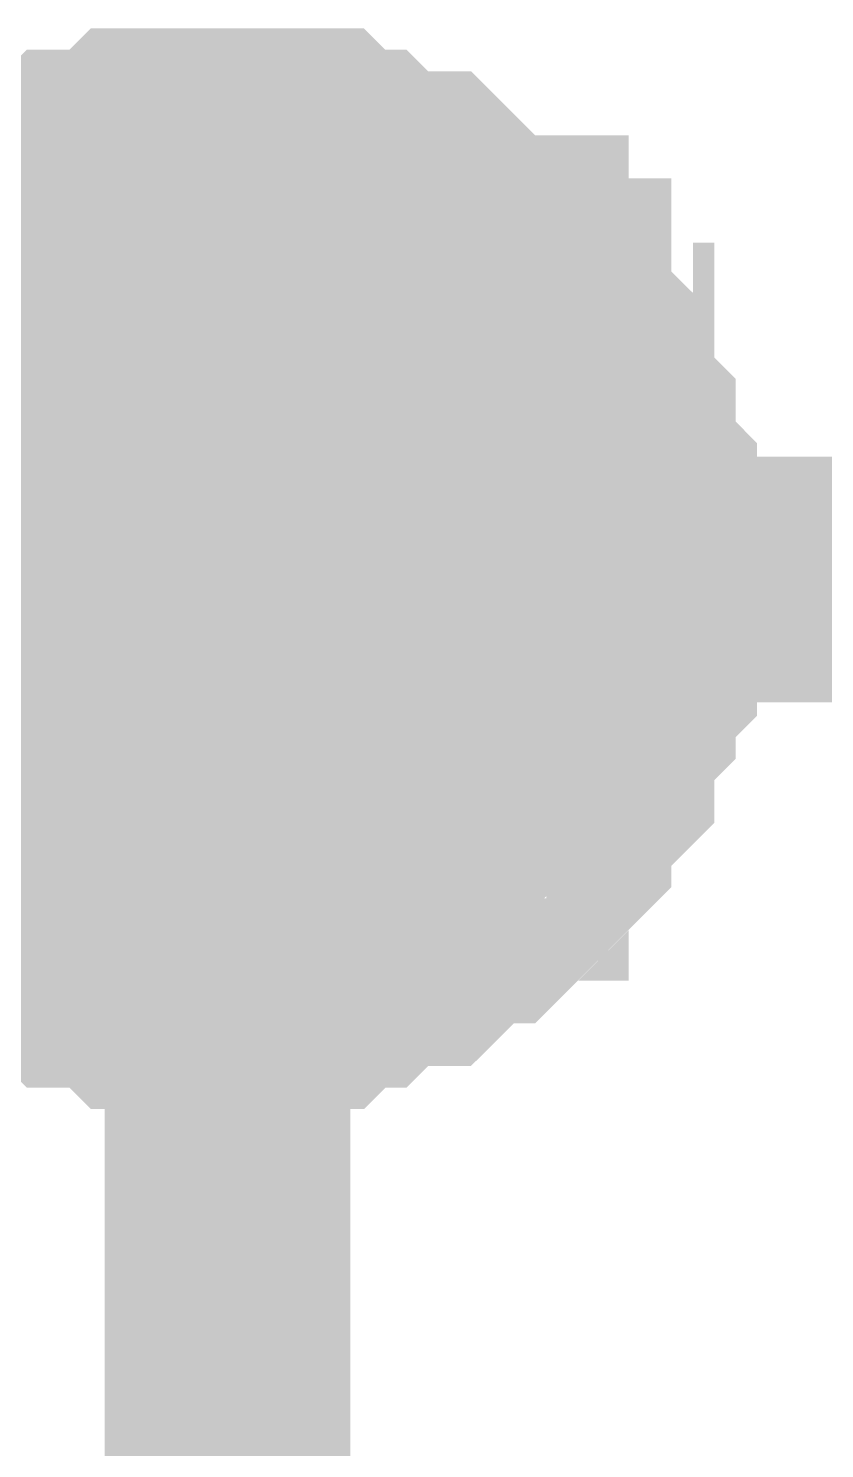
# Model space of a CAD drawing. Header units: inches. Extents: x 0 to 841, y 0 to 594.
# Drawn here: x 577.278 to 578.25, y 343.915 to 345.648 of the extents above; entities that cross this region are included whole.
import ezdxf

# ---------------------------------------------------------------- set-up
doc = ezdxf.new("R2010")
doc.units = ezdxf.units.IN
doc.layers.add('Sheet', color=255, linetype='Continuous')

msp = doc.modelspace()

# ---------------------------------------------------------------- linework, layer by layer
at = {"layer": 'Sheet'}
for points in [[(577.1031, 345.2893, 0.2997, 0.2997, 0), (577.1292, 345.3154, 0.2997, 0.2997, 0), (577.1292, 345.3154, 0.2997, 0.2997, 0), (577.1553, 345.3415, 0.2997, 0.2997, 0), (577.1815, 345.3677, 0.2997, 0.2997, 0), (577.1815, 345.3677, 0.2997, 0.2997, 0), (577.2076, 345.3938, 0.2997, 0.2997, 0), (577.2337, 345.4199, 0.2997, 0.2997, 0), (577.2598, 345.4199, 0.2997, 0.2997, 0), (577.2598, 345.4461, 0.2997, 0.2997, 0), (577.286, 345.4461, 0.2997, 0.2997, 0), (577.3121, 345.4461, 0.2997, 0.2997, 0), (577.3382, 345.4722, 0.2997, 0.2997, 0), (577.3644, 345.4722, 0.2997, 0.2997, 0), (577.3905, 345.4722, 0.2997, 0.2997, 0), (577.4166, 345.4983, 0.2997, 0.2997, 0), (577.4428, 345.4983, 0.2997, 0.2997, 0), (577.4689, 345.4983, 0.2997, 0.2997, 0), (577.495, 345.4983, 0.2997, 0.2997, 0), (577.5212, 345.4983, 0.2997, 0.2997, 0)], [(577.1031, 345.2893, 0.2997, 0.2997, 0), (577.1292, 345.3154, 0.2997, 0.2997, 0), (577.1292, 345.3154, 0.2997, 0.2997, 0), (577.1553, 345.3415, 0.2997, 0.2997, 0), (577.1815, 345.3677, 0.2997, 0.2997, 0), (577.1815, 345.3677, 0.2997, 0.2997, 0), (577.2076, 345.3938, 0.2997, 0.2997, 0), (577.2337, 345.4199, 0.2997, 0.2997, 0), (577.2598, 345.4199, 0.2997, 0.2997, 0), (577.2598, 345.4461, 0.2997, 0.2997, 0), (577.286, 345.4461, 0.2997, 0.2997, 0), (577.3121, 345.4461, 0.2997, 0.2997, 0), (577.3382, 345.4722, 0.2997, 0.2997, 0), (577.3644, 345.4722, 0.2997, 0.2997, 0), (577.3905, 345.4722, 0.2997, 0.2997, 0), (577.4166, 345.4983, 0.2997, 0.2997, 0), (577.4428, 345.4983, 0.2997, 0.2997, 0), (577.4689, 345.4983, 0.2997, 0.2997, 0), (577.495, 345.4983, 0.2997, 0.2997, 0), (577.5212, 345.4983, 0.2997, 0.2997, 0)], [(577.1031, 345.2893, 0.2997, 0.2997, 0), (577.1292, 345.3154, 0.2997, 0.2997, 0), (577.1292, 345.3154, 0.2997, 0.2997, 0), (577.1553, 345.3415, 0.2997, 0.2997, 0), (577.1815, 345.3677, 0.2997, 0.2997, 0), (577.1815, 345.3677, 0.2997, 0.2997, 0), (577.2076, 345.3938, 0.2997, 0.2997, 0), (577.2337, 345.4199, 0.2997, 0.2997, 0), (577.2598, 345.4199, 0.2997, 0.2997, 0), (577.2598, 345.4461, 0.2997, 0.2997, 0), (577.286, 345.4461, 0.2997, 0.2997, 0), (577.3121, 345.4461, 0.2997, 0.2997, 0), (577.3382, 345.4722, 0.2997, 0.2997, 0), (577.3644, 345.4722, 0.2997, 0.2997, 0), (577.3905, 345.4722, 0.2997, 0.2997, 0), (577.4166, 345.4983, 0.2997, 0.2997, 0), (577.4428, 345.4983, 0.2997, 0.2997, 0), (577.4689, 345.4983, 0.2997, 0.2997, 0), (577.495, 345.4983, 0.2997, 0.2997, 0), (577.5212, 345.4983, 0.2997, 0.2997, 0)], [(577.1031, 345.2893, 0.2997, 0.2997, 0), (577.1292, 345.3154, 0.2997, 0.2997, 0), (577.1292, 345.3154, 0.2997, 0.2997, 0), (577.1553, 345.3415, 0.2997, 0.2997, 0), (577.1815, 345.3677, 0.2997, 0.2997, 0), (577.1815, 345.3677, 0.2997, 0.2997, 0), (577.2076, 345.3938, 0.2997, 0.2997, 0), (577.2337, 345.4199, 0.2997, 0.2997, 0), (577.2598, 345.4199, 0.2997, 0.2997, 0), (577.2598, 345.4461, 0.2997, 0.2997, 0), (577.286, 345.4461, 0.2997, 0.2997, 0), (577.3121, 345.4461, 0.2997, 0.2997, 0), (577.3382, 345.4722, 0.2997, 0.2997, 0), (577.3644, 345.4722, 0.2997, 0.2997, 0), (577.3905, 345.4722, 0.2997, 0.2997, 0), (577.4166, 345.4983, 0.2997, 0.2997, 0), (577.4428, 345.4983, 0.2997, 0.2997, 0), (577.4689, 345.4983, 0.2997, 0.2997, 0), (577.495, 345.4983, 0.2997, 0.2997, 0), (577.5212, 345.4983, 0.2997, 0.2997, 0)], [(577.5212, 345.4983, 0.2997, 0.2997, 0), (577.5212, 345.4983, 0.2997, 0.2997, 0)], [(577.5212, 345.4983, 0.2997, 0.2997, 0), (577.5473, 345.4983, 0.2997, 0.2997, 0), (577.5734, 345.4983, 0.2997, 0.2997, 0), (577.5996, 345.4983, 0.2997, 0.2997, 0), (577.6257, 345.4983, 0.2997, 0.2997, 0), (577.6518, 345.4722, 0.2997, 0.2997, 0), (577.6518, 345.4722, 0.2997, 0.2997, 0), (577.6779, 345.4722, 0.2997, 0.2997, 0), (577.7041, 345.4461, 0.2997, 0.2997, 0), (577.7302, 345.4461, 0.2997, 0.2997, 0), (577.7563, 345.4461, 0.2997, 0.2997, 0), (577.7825, 345.4199, 0.2997, 0.2997, 0), (577.7825, 345.4199, 0.2997, 0.2997, 0), (577.8086, 345.3938, 0.2997, 0.2997, 0), (577.8347, 345.3677, 0.2997, 0.2997, 0), (577.8609, 345.3677, 0.2997, 0.2997, 0), (577.8609, 345.3415, 0.2997, 0.2997, 0), (577.887, 345.3154, 0.2997, 0.2997, 0), (577.9131, 345.3154, 0.2997, 0.2997, 0), (577.9131, 345.2893, 0.2997, 0.2997, 0), (577.9393, 345.2632, 0.2997, 0.2997, 0), (577.9393, 345.237, 0.2997, 0.2997, 0), (577.9654, 345.237, 0.2997, 0.2997, 0), (577.9654, 345.2109, 0.2997, 0.2997, 0), (577.9654, 345.1848, 0.2997, 0.2997, 0), (577.9915, 345.1586, 0.2997, 0.2997, 0), (577.9915, 345.1325, 0.2997, 0.2997, 0), (577.9915, 345.1064, 0.2997, 0.2997, 0), (578.0176, 345.0802, 0.2997, 0.2997, 0), (578.0176, 345.0541, 0.2997, 0.2997, 0), (578.0176, 345.028, 0.2997, 0.2997, 0), (578.0176, 345.0018, 0.2997, 0.2997, 0), (578.0176, 344.9757, 0.2997, 0.2997, 0)], [(577.5212, 345.4983, 0.2997, 0.2997, 0), (577.5212, 345.4983, 0.2997, 0.2997, 0)], [(577.5212, 345.4983, 0.2997, 0.2997, 0), (577.5473, 345.4983, 0.2997, 0.2997, 0), (577.5734, 345.4983, 0.2997, 0.2997, 0), (577.5996, 345.4983, 0.2997, 0.2997, 0), (577.6257, 345.4983, 0.2997, 0.2997, 0), (577.6518, 345.4722, 0.2997, 0.2997, 0), (577.6518, 345.4722, 0.2997, 0.2997, 0), (577.6779, 345.4722, 0.2997, 0.2997, 0), (577.7041, 345.4461, 0.2997, 0.2997, 0), (577.7302, 345.4461, 0.2997, 0.2997, 0), (577.7563, 345.4461, 0.2997, 0.2997, 0), (577.7825, 345.4199, 0.2997, 0.2997, 0), (577.7825, 345.4199, 0.2997, 0.2997, 0), (577.8086, 345.3938, 0.2997, 0.2997, 0), (577.8347, 345.3677, 0.2997, 0.2997, 0), (577.8609, 345.3677, 0.2997, 0.2997, 0), (577.8609, 345.3415, 0.2997, 0.2997, 0), (577.887, 345.3154, 0.2997, 0.2997, 0), (577.9131, 345.3154, 0.2997, 0.2997, 0), (577.9131, 345.2893, 0.2997, 0.2997, 0), (577.9393, 345.2632, 0.2997, 0.2997, 0), (577.9393, 345.237, 0.2997, 0.2997, 0), (577.9654, 345.237, 0.2997, 0.2997, 0), (577.9654, 345.2109, 0.2997, 0.2997, 0), (577.9654, 345.1848, 0.2997, 0.2997, 0), (577.9915, 345.1586, 0.2997, 0.2997, 0), (577.9915, 345.1325, 0.2997, 0.2997, 0), (577.9915, 345.1064, 0.2997, 0.2997, 0), (578.0176, 345.0802, 0.2997, 0.2997, 0), (578.0176, 345.0541, 0.2997, 0.2997, 0), (578.0176, 345.028, 0.2997, 0.2997, 0), (578.0176, 345.0018, 0.2997, 0.2997, 0), (578.0176, 344.9757, 0.2997, 0.2997, 0)], [(577.5212, 345.4983, 0.2997, 0.2997, 0), (577.5212, 345.4983, 0.2997, 0.2997, 0)], [(577.5212, 345.4983, 0.2997, 0.2997, 0), (577.5473, 345.4983, 0.2997, 0.2997, 0), (577.5734, 345.4983, 0.2997, 0.2997, 0), (577.5996, 345.4983, 0.2997, 0.2997, 0), (577.6257, 345.4983, 0.2997, 0.2997, 0), (577.6518, 345.4722, 0.2997, 0.2997, 0), (577.6518, 345.4722, 0.2997, 0.2997, 0), (577.6779, 345.4722, 0.2997, 0.2997, 0), (577.7041, 345.4461, 0.2997, 0.2997, 0), (577.7302, 345.4461, 0.2997, 0.2997, 0), (577.7563, 345.4461, 0.2997, 0.2997, 0), (577.7825, 345.4199, 0.2997, 0.2997, 0), (577.7825, 345.4199, 0.2997, 0.2997, 0), (577.8086, 345.3938, 0.2997, 0.2997, 0), (577.8347, 345.3677, 0.2997, 0.2997, 0), (577.8609, 345.3677, 0.2997, 0.2997, 0), (577.8609, 345.3415, 0.2997, 0.2997, 0), (577.887, 345.3154, 0.2997, 0.2997, 0), (577.9131, 345.3154, 0.2997, 0.2997, 0), (577.9131, 345.2893, 0.2997, 0.2997, 0), (577.9393, 345.2632, 0.2997, 0.2997, 0), (577.9393, 345.237, 0.2997, 0.2997, 0), (577.9654, 345.237, 0.2997, 0.2997, 0), (577.9654, 345.2109, 0.2997, 0.2997, 0), (577.9654, 345.1848, 0.2997, 0.2997, 0), (577.9915, 345.1586, 0.2997, 0.2997, 0), (577.9915, 345.1325, 0.2997, 0.2997, 0), (577.9915, 345.1064, 0.2997, 0.2997, 0), (578.0176, 345.0802, 0.2997, 0.2997, 0), (578.0176, 345.0541, 0.2997, 0.2997, 0), (578.0176, 345.028, 0.2997, 0.2997, 0), (578.0176, 345.0018, 0.2997, 0.2997, 0), (578.0176, 344.9757, 0.2997, 0.2997, 0)], [(577.5212, 345.4983, 0.2997, 0.2997, 0), (577.5212, 345.4983, 0.2997, 0.2997, 0)], [(577.5212, 345.4983, 0.2997, 0.2997, 0), (577.5473, 345.4983, 0.2997, 0.2997, 0), (577.5734, 345.4983, 0.2997, 0.2997, 0), (577.5996, 345.4983, 0.2997, 0.2997, 0), (577.6257, 345.4983, 0.2997, 0.2997, 0), (577.6518, 345.4722, 0.2997, 0.2997, 0), (577.6518, 345.4722, 0.2997, 0.2997, 0), (577.6779, 345.4722, 0.2997, 0.2997, 0), (577.7041, 345.4461, 0.2997, 0.2997, 0), (577.7302, 345.4461, 0.2997, 0.2997, 0), (577.7563, 345.4461, 0.2997, 0.2997, 0), (577.7825, 345.4199, 0.2997, 0.2997, 0), (577.7825, 345.4199, 0.2997, 0.2997, 0), (577.8086, 345.3938, 0.2997, 0.2997, 0), (577.8347, 345.3677, 0.2997, 0.2997, 0), (577.8609, 345.3677, 0.2997, 0.2997, 0), (577.8609, 345.3415, 0.2997, 0.2997, 0), (577.887, 345.3154, 0.2997, 0.2997, 0), (577.9131, 345.3154, 0.2997, 0.2997, 0), (577.9131, 345.2893, 0.2997, 0.2997, 0), (577.9393, 345.2632, 0.2997, 0.2997, 0), (577.9393, 345.237, 0.2997, 0.2997, 0), (577.9654, 345.237, 0.2997, 0.2997, 0), (577.9654, 345.2109, 0.2997, 0.2997, 0), (577.9654, 345.1848, 0.2997, 0.2997, 0), (577.9915, 345.1586, 0.2997, 0.2997, 0), (577.9915, 345.1325, 0.2997, 0.2997, 0), (577.9915, 345.1064, 0.2997, 0.2997, 0), (578.0176, 345.0802, 0.2997, 0.2997, 0), (578.0176, 345.0541, 0.2997, 0.2997, 0), (578.0176, 345.028, 0.2997, 0.2997, 0), (578.0176, 345.0018, 0.2997, 0.2997, 0), (578.0176, 344.9757, 0.2997, 0.2997, 0)], [(577.2076, 345.3938, 0.0991, 0.0991, 0), (577.2337, 345.4199, 0.0991, 0.0991, 0), (577.2598, 345.4199, 0.0991, 0.0991, 0), (577.2598, 345.4461, 0.0991, 0.0991, 0), (577.286, 345.4461, 0.0991, 0.0991, 0), (577.3121, 345.4461, 0.0991, 0.0991, 0), (577.3382, 345.4722, 0.0991, 0.0991, 0), (577.3644, 345.4722, 0.0991, 0.0991, 0), (577.3905, 345.4722, 0.0991, 0.0991, 0), (577.4166, 345.4983, 0.0991, 0.0991, 0), (577.4428, 345.4983, 0.0991, 0.0991, 0), (577.4689, 345.4983, 0.0991, 0.0991, 0), (577.495, 345.4983, 0.0991, 0.0991, 0), (577.5212, 345.4983, 0.0991, 0.0991, 0)], [(577.2076, 345.3938, 0.0991, 0.0991, 0), (577.2337, 345.4199, 0.0991, 0.0991, 0), (577.2598, 345.4199, 0.0991, 0.0991, 0), (577.2598, 345.4461, 0.0991, 0.0991, 0), (577.286, 345.4461, 0.0991, 0.0991, 0), (577.3121, 345.4461, 0.0991, 0.0991, 0), (577.3382, 345.4722, 0.0991, 0.0991, 0), (577.3644, 345.4722, 0.0991, 0.0991, 0), (577.3905, 345.4722, 0.0991, 0.0991, 0), (577.4166, 345.4983, 0.0991, 0.0991, 0), (577.4428, 345.4983, 0.0991, 0.0991, 0), (577.4689, 345.4983, 0.0991, 0.0991, 0), (577.495, 345.4983, 0.0991, 0.0991, 0), (577.5212, 345.4983, 0.0991, 0.0991, 0)], [(577.2076, 345.3938, 0.0991, 0.0991, 0), (577.2337, 345.4199, 0.0991, 0.0991, 0), (577.2598, 345.4199, 0.0991, 0.0991, 0), (577.2598, 345.4461, 0.0991, 0.0991, 0), (577.286, 345.4461, 0.0991, 0.0991, 0), (577.3121, 345.4461, 0.0991, 0.0991, 0), (577.3382, 345.4722, 0.0991, 0.0991, 0), (577.3644, 345.4722, 0.0991, 0.0991, 0), (577.3905, 345.4722, 0.0991, 0.0991, 0), (577.4166, 345.4983, 0.0991, 0.0991, 0), (577.4428, 345.4983, 0.0991, 0.0991, 0), (577.4689, 345.4983, 0.0991, 0.0991, 0), (577.495, 345.4983, 0.0991, 0.0991, 0), (577.5212, 345.4983, 0.0991, 0.0991, 0)], [(577.2076, 345.3938, 0.0991, 0.0991, 0), (577.2337, 345.4199, 0.0991, 0.0991, 0), (577.2598, 345.4199, 0.0991, 0.0991, 0), (577.2598, 345.4461, 0.0991, 0.0991, 0), (577.286, 345.4461, 0.0991, 0.0991, 0), (577.3121, 345.4461, 0.0991, 0.0991, 0), (577.3382, 345.4722, 0.0991, 0.0991, 0), (577.3644, 345.4722, 0.0991, 0.0991, 0), (577.3905, 345.4722, 0.0991, 0.0991, 0), (577.4166, 345.4983, 0.0991, 0.0991, 0), (577.4428, 345.4983, 0.0991, 0.0991, 0), (577.4689, 345.4983, 0.0991, 0.0991, 0), (577.495, 345.4983, 0.0991, 0.0991, 0), (577.5212, 345.4983, 0.0991, 0.0991, 0)], [(577.5212, 345.4983, 0.0991, 0.0991, 0), (577.5212, 345.4983, 0.0991, 0.0991, 0)], [(577.5212, 345.4983, 0.0991, 0.0991, 0), (577.5473, 345.4983, 0.0991, 0.0991, 0), (577.5734, 345.4983, 0.0991, 0.0991, 0), (577.5996, 345.4983, 0.0991, 0.0991, 0), (577.6257, 345.4983, 0.0991, 0.0991, 0), (577.6518, 345.4722, 0.0991, 0.0991, 0), (577.6518, 345.4722, 0.0991, 0.0991, 0), (577.6779, 345.4722, 0.0991, 0.0991, 0), (577.7041, 345.4461, 0.0991, 0.0991, 0), (577.7302, 345.4461, 0.0991, 0.0991, 0), (577.7563, 345.4461, 0.0991, 0.0991, 0), (577.7825, 345.4199, 0.0991, 0.0991, 0), (577.7825, 345.4199, 0.0991, 0.0991, 0), (577.8086, 345.3938, 0.0991, 0.0991, 0), (577.8347, 345.3677, 0.0991, 0.0991, 0), (577.8609, 345.3677, 0.0991, 0.0991, 0), (577.8609, 345.3415, 0.0991, 0.0991, 0), (577.887, 345.3154, 0.0991, 0.0991, 0), (577.9131, 345.3154, 0.0991, 0.0991, 0), (577.9131, 345.2893, 0.0991, 0.0991, 0), (577.9393, 345.2632, 0.0991, 0.0991, 0), (577.9393, 345.237, 0.0991, 0.0991, 0), (577.9654, 345.237, 0.0991, 0.0991, 0), (577.9654, 345.2109, 0.0991, 0.0991, 0), (577.9654, 345.1848, 0.0991, 0.0991, 0), (577.9915, 345.1586, 0.0991, 0.0991, 0), (577.9915, 345.1325, 0.0991, 0.0991, 0), (577.9915, 345.1064, 0.0991, 0.0991, 0), (578.0176, 345.0802, 0.0991, 0.0991, 0), (578.0176, 345.0541, 0.0991, 0.0991, 0), (578.0176, 345.028, 0.0991, 0.0991, 0), (578.0176, 345.0018, 0.0991, 0.0991, 0), (578.0176, 344.9757, 0.0991, 0.0991, 0)], [(577.5212, 345.4983, 0.0991, 0.0991, 0), (577.5212, 345.4983, 0.0991, 0.0991, 0)], [(577.5212, 345.4983, 0.0991, 0.0991, 0), (577.5473, 345.4983, 0.0991, 0.0991, 0), (577.5734, 345.4983, 0.0991, 0.0991, 0), (577.5996, 345.4983, 0.0991, 0.0991, 0), (577.6257, 345.4983, 0.0991, 0.0991, 0), (577.6518, 345.4722, 0.0991, 0.0991, 0), (577.6518, 345.4722, 0.0991, 0.0991, 0), (577.6779, 345.4722, 0.0991, 0.0991, 0), (577.7041, 345.4461, 0.0991, 0.0991, 0), (577.7302, 345.4461, 0.0991, 0.0991, 0), (577.7563, 345.4461, 0.0991, 0.0991, 0), (577.7825, 345.4199, 0.0991, 0.0991, 0), (577.7825, 345.4199, 0.0991, 0.0991, 0), (577.8086, 345.3938, 0.0991, 0.0991, 0), (577.8347, 345.3677, 0.0991, 0.0991, 0), (577.8609, 345.3677, 0.0991, 0.0991, 0), (577.8609, 345.3415, 0.0991, 0.0991, 0), (577.887, 345.3154, 0.0991, 0.0991, 0), (577.9131, 345.3154, 0.0991, 0.0991, 0), (577.9131, 345.2893, 0.0991, 0.0991, 0), (577.9393, 345.2632, 0.0991, 0.0991, 0), (577.9393, 345.237, 0.0991, 0.0991, 0), (577.9654, 345.237, 0.0991, 0.0991, 0), (577.9654, 345.2109, 0.0991, 0.0991, 0), (577.9654, 345.1848, 0.0991, 0.0991, 0), (577.9915, 345.1586, 0.0991, 0.0991, 0), (577.9915, 345.1325, 0.0991, 0.0991, 0), (577.9915, 345.1064, 0.0991, 0.0991, 0), (578.0176, 345.0802, 0.0991, 0.0991, 0), (578.0176, 345.0541, 0.0991, 0.0991, 0), (578.0176, 345.028, 0.0991, 0.0991, 0), (578.0176, 345.0018, 0.0991, 0.0991, 0), (578.0176, 344.9757, 0.0991, 0.0991, 0)], [(577.5212, 345.4983, 0.0991, 0.0991, 0), (577.5212, 345.4983, 0.0991, 0.0991, 0)], [(577.5212, 345.4983, 0.0991, 0.0991, 0), (577.5473, 345.4983, 0.0991, 0.0991, 0), (577.5734, 345.4983, 0.0991, 0.0991, 0), (577.5996, 345.4983, 0.0991, 0.0991, 0), (577.6257, 345.4983, 0.0991, 0.0991, 0), (577.6518, 345.4722, 0.0991, 0.0991, 0), (577.6518, 345.4722, 0.0991, 0.0991, 0), (577.6779, 345.4722, 0.0991, 0.0991, 0), (577.7041, 345.4461, 0.0991, 0.0991, 0), (577.7302, 345.4461, 0.0991, 0.0991, 0), (577.7563, 345.4461, 0.0991, 0.0991, 0), (577.7825, 345.4199, 0.0991, 0.0991, 0), (577.7825, 345.4199, 0.0991, 0.0991, 0), (577.8086, 345.3938, 0.0991, 0.0991, 0), (577.8347, 345.3677, 0.0991, 0.0991, 0), (577.8609, 345.3677, 0.0991, 0.0991, 0), (577.8609, 345.3415, 0.0991, 0.0991, 0), (577.887, 345.3154, 0.0991, 0.0991, 0), (577.9131, 345.3154, 0.0991, 0.0991, 0), (577.9131, 345.2893, 0.0991, 0.0991, 0), (577.9393, 345.2632, 0.0991, 0.0991, 0), (577.9393, 345.237, 0.0991, 0.0991, 0), (577.9654, 345.237, 0.0991, 0.0991, 0), (577.9654, 345.2109, 0.0991, 0.0991, 0), (577.9654, 345.1848, 0.0991, 0.0991, 0), (577.9915, 345.1586, 0.0991, 0.0991, 0), (577.9915, 345.1325, 0.0991, 0.0991, 0), (577.9915, 345.1064, 0.0991, 0.0991, 0), (578.0176, 345.0802, 0.0991, 0.0991, 0), (578.0176, 345.0541, 0.0991, 0.0991, 0), (578.0176, 345.028, 0.0991, 0.0991, 0), (578.0176, 345.0018, 0.0991, 0.0991, 0), (578.0176, 344.9757, 0.0991, 0.0991, 0)], [(577.5212, 345.4983, 0.0991, 0.0991, 0), (577.5212, 345.4983, 0.0991, 0.0991, 0)], [(577.5212, 345.4983, 0.0991, 0.0991, 0), (577.5473, 345.4983, 0.0991, 0.0991, 0), (577.5734, 345.4983, 0.0991, 0.0991, 0), (577.5996, 345.4983, 0.0991, 0.0991, 0), (577.6257, 345.4983, 0.0991, 0.0991, 0), (577.6518, 345.4722, 0.0991, 0.0991, 0), (577.6518, 345.4722, 0.0991, 0.0991, 0), (577.6779, 345.4722, 0.0991, 0.0991, 0), (577.7041, 345.4461, 0.0991, 0.0991, 0), (577.7302, 345.4461, 0.0991, 0.0991, 0), (577.7563, 345.4461, 0.0991, 0.0991, 0), (577.7825, 345.4199, 0.0991, 0.0991, 0), (577.7825, 345.4199, 0.0991, 0.0991, 0), (577.8086, 345.3938, 0.0991, 0.0991, 0), (577.8347, 345.3677, 0.0991, 0.0991, 0), (577.8609, 345.3677, 0.0991, 0.0991, 0), (577.8609, 345.3415, 0.0991, 0.0991, 0), (577.887, 345.3154, 0.0991, 0.0991, 0), (577.9131, 345.3154, 0.0991, 0.0991, 0), (577.9131, 345.2893, 0.0991, 0.0991, 0), (577.9393, 345.2632, 0.0991, 0.0991, 0), (577.9393, 345.237, 0.0991, 0.0991, 0), (577.9654, 345.237, 0.0991, 0.0991, 0), (577.9654, 345.2109, 0.0991, 0.0991, 0), (577.9654, 345.1848, 0.0991, 0.0991, 0), (577.9915, 345.1586, 0.0991, 0.0991, 0), (577.9915, 345.1325, 0.0991, 0.0991, 0), (577.9915, 345.1064, 0.0991, 0.0991, 0), (578.0176, 345.0802, 0.0991, 0.0991, 0), (578.0176, 345.0541, 0.0991, 0.0991, 0), (578.0176, 345.028, 0.0991, 0.0991, 0), (578.0176, 345.0018, 0.0991, 0.0991, 0), (578.0176, 344.9757, 0.0991, 0.0991, 0)], [(580.0036, 334.9938, 0.2997, 0.2997, 0), (577.5212, 334.9938, 0.2997, 0.2997, 0), (577.5212, 334.9938, 0.2997, 0.2997, 0), (577.5212, 344.9757, 0.2997, 0.2997, 0), (575.0126, 344.9757, 0.2997, 0.2997, 0)], [(580.0036, 344.9757, 0.2997, 0.2997, 0), (577.5212, 344.9757, 0.2997, 0.2997, 0), (577.5212, 344.9757, 0.2997, 0.2997, 0)], [(578.0176, 344.9757, 0.2997, 0.2997, 0), (578.0176, 344.9496, 0.2997, 0.2997, 0), (578.0176, 344.9235, 0.2997, 0.2997, 0), (578.0176, 344.8973, 0.2997, 0.2997, 0), (578.0176, 344.8712, 0.2997, 0.2997, 0), (577.9915, 344.8451, 0.2997, 0.2997, 0), (577.9915, 344.8451, 0.2997, 0.2997, 0), (577.9915, 344.8189, 0.2997, 0.2997, 0), (577.9654, 344.7928, 0.2997, 0.2997, 0), (577.9654, 344.7667, 0.2997, 0.2997, 0), (577.9654, 344.7405, 0.2997, 0.2997, 0), (577.9393, 344.7144, 0.2997, 0.2997, 0), (577.9393, 344.7144, 0.2997, 0.2997, 0), (577.9131, 344.6883, 0.2997, 0.2997, 0), (577.9131, 344.6622, 0.2997, 0.2997, 0), (577.887, 344.636, 0.2997, 0.2997, 0), (577.8609, 344.636, 0.2997, 0.2997, 0), (577.8609, 344.6099, 0.2997, 0.2997, 0), (577.8347, 344.5838, 0.2997, 0.2997, 0), (577.8086, 344.5838, 0.2997, 0.2997, 0), (577.7825, 344.5576, 0.2997, 0.2997, 0), (577.7825, 344.5576, 0.2997, 0.2997, 0), (577.7563, 344.5315, 0.2997, 0.2997, 0), (577.7302, 344.5315, 0.2997, 0.2997, 0), (577.7041, 344.5315, 0.2997, 0.2997, 0), (577.6779, 344.5054, 0.2997, 0.2997, 0), (577.6518, 344.5054, 0.2997, 0.2997, 0), (577.6518, 344.5054, 0.2997, 0.2997, 0), (577.6257, 344.4792, 0.2997, 0.2997, 0), (577.5996, 344.4792, 0.2997, 0.2997, 0), (577.5734, 344.4792, 0.2997, 0.2997, 0), (577.5473, 344.4792, 0.2997, 0.2997, 0), (577.5212, 344.4792, 0.2997, 0.2997, 0)], [(578.0176, 344.9757, 0.2997, 0.2997, 0), (578.0176, 344.9496, 0.2997, 0.2997, 0), (578.0176, 344.9235, 0.2997, 0.2997, 0), (578.0176, 344.8973, 0.2997, 0.2997, 0), (578.0176, 344.8712, 0.2997, 0.2997, 0), (577.9915, 344.8451, 0.2997, 0.2997, 0), (577.9915, 344.8451, 0.2997, 0.2997, 0), (577.9915, 344.8189, 0.2997, 0.2997, 0), (577.9654, 344.7928, 0.2997, 0.2997, 0), (577.9654, 344.7667, 0.2997, 0.2997, 0), (577.9654, 344.7405, 0.2997, 0.2997, 0), (577.9393, 344.7144, 0.2997, 0.2997, 0), (577.9393, 344.7144, 0.2997, 0.2997, 0), (577.9131, 344.6883, 0.2997, 0.2997, 0), (577.9131, 344.6622, 0.2997, 0.2997, 0), (577.887, 344.636, 0.2997, 0.2997, 0), (577.8609, 344.636, 0.2997, 0.2997, 0), (577.8609, 344.6099, 0.2997, 0.2997, 0), (577.8347, 344.5838, 0.2997, 0.2997, 0), (577.8086, 344.5838, 0.2997, 0.2997, 0), (577.7825, 344.5576, 0.2997, 0.2997, 0), (577.7825, 344.5576, 0.2997, 0.2997, 0), (577.7563, 344.5315, 0.2997, 0.2997, 0), (577.7302, 344.5315, 0.2997, 0.2997, 0), (577.7041, 344.5315, 0.2997, 0.2997, 0), (577.6779, 344.5054, 0.2997, 0.2997, 0), (577.6518, 344.5054, 0.2997, 0.2997, 0), (577.6518, 344.5054, 0.2997, 0.2997, 0), (577.6257, 344.4792, 0.2997, 0.2997, 0), (577.5996, 344.4792, 0.2997, 0.2997, 0), (577.5734, 344.4792, 0.2997, 0.2997, 0), (577.5473, 344.4792, 0.2997, 0.2997, 0), (577.5212, 344.4792, 0.2997, 0.2997, 0)], [(578.0176, 344.9757, 0.2997, 0.2997, 0), (578.0176, 344.9496, 0.2997, 0.2997, 0), (578.0176, 344.9235, 0.2997, 0.2997, 0), (578.0176, 344.8973, 0.2997, 0.2997, 0), (578.0176, 344.8712, 0.2997, 0.2997, 0), (577.9915, 344.8451, 0.2997, 0.2997, 0), (577.9915, 344.8451, 0.2997, 0.2997, 0), (577.9915, 344.8189, 0.2997, 0.2997, 0), (577.9654, 344.7928, 0.2997, 0.2997, 0), (577.9654, 344.7667, 0.2997, 0.2997, 0), (577.9654, 344.7405, 0.2997, 0.2997, 0), (577.9393, 344.7144, 0.2997, 0.2997, 0), (577.9393, 344.7144, 0.2997, 0.2997, 0), (577.9131, 344.6883, 0.2997, 0.2997, 0), (577.9131, 344.6622, 0.2997, 0.2997, 0), (577.887, 344.636, 0.2997, 0.2997, 0), (577.8609, 344.636, 0.2997, 0.2997, 0), (577.8609, 344.6099, 0.2997, 0.2997, 0), (577.8347, 344.5838, 0.2997, 0.2997, 0), (577.8086, 344.5838, 0.2997, 0.2997, 0), (577.7825, 344.5576, 0.2997, 0.2997, 0), (577.7825, 344.5576, 0.2997, 0.2997, 0), (577.7563, 344.5315, 0.2997, 0.2997, 0), (577.7302, 344.5315, 0.2997, 0.2997, 0), (577.7041, 344.5315, 0.2997, 0.2997, 0), (577.6779, 344.5054, 0.2997, 0.2997, 0), (577.6518, 344.5054, 0.2997, 0.2997, 0), (577.6518, 344.5054, 0.2997, 0.2997, 0), (577.6257, 344.4792, 0.2997, 0.2997, 0), (577.5996, 344.4792, 0.2997, 0.2997, 0), (577.5734, 344.4792, 0.2997, 0.2997, 0), (577.5473, 344.4792, 0.2997, 0.2997, 0), (577.5212, 344.4792, 0.2997, 0.2997, 0)], [(578.0176, 344.9757, 0.2997, 0.2997, 0), (578.0176, 344.9496, 0.2997, 0.2997, 0), (578.0176, 344.9235, 0.2997, 0.2997, 0), (578.0176, 344.8973, 0.2997, 0.2997, 0), (578.0176, 344.8712, 0.2997, 0.2997, 0), (577.9915, 344.8451, 0.2997, 0.2997, 0), (577.9915, 344.8451, 0.2997, 0.2997, 0), (577.9915, 344.8189, 0.2997, 0.2997, 0), (577.9654, 344.7928, 0.2997, 0.2997, 0), (577.9654, 344.7667, 0.2997, 0.2997, 0), (577.9654, 344.7405, 0.2997, 0.2997, 0), (577.9393, 344.7144, 0.2997, 0.2997, 0), (577.9393, 344.7144, 0.2997, 0.2997, 0), (577.9131, 344.6883, 0.2997, 0.2997, 0), (577.9131, 344.6622, 0.2997, 0.2997, 0), (577.887, 344.636, 0.2997, 0.2997, 0), (577.8609, 344.636, 0.2997, 0.2997, 0), (577.8609, 344.6099, 0.2997, 0.2997, 0), (577.8347, 344.5838, 0.2997, 0.2997, 0), (577.8086, 344.5838, 0.2997, 0.2997, 0), (577.7825, 344.5576, 0.2997, 0.2997, 0), (577.7825, 344.5576, 0.2997, 0.2997, 0), (577.7563, 344.5315, 0.2997, 0.2997, 0), (577.7302, 344.5315, 0.2997, 0.2997, 0), (577.7041, 344.5315, 0.2997, 0.2997, 0), (577.6779, 344.5054, 0.2997, 0.2997, 0), (577.6518, 344.5054, 0.2997, 0.2997, 0), (577.6518, 344.5054, 0.2997, 0.2997, 0), (577.6257, 344.4792, 0.2997, 0.2997, 0), (577.5996, 344.4792, 0.2997, 0.2997, 0), (577.5734, 344.4792, 0.2997, 0.2997, 0), (577.5473, 344.4792, 0.2997, 0.2997, 0), (577.5212, 344.4792, 0.2997, 0.2997, 0)], [(578.0176, 344.9757, 0.2997, 0.2997, 0), (578.0176, 344.9757, 0.2997, 0.2997, 0), (578.0176, 344.9757, 0.2997, 0.2997, 0), (578.0176, 344.9757, 0.2997, 0.2997, 0), (578.0176, 344.9757, 0.2997, 0.2997, 0), (578.0176, 344.9757, 0.2997, 0.2997, 0), (578.0176, 344.9757, 0.2997, 0.2997, 0), (578.0176, 344.9757, 0.2997, 0.2997, 0), (578.0176, 344.9757, 0.2997, 0.2997, 0), (578.0176, 344.9757, 0.2997, 0.2997, 0), (578.0176, 344.9757, 0.2997, 0.2997, 0), (578.0176, 344.9757, 0.2997, 0.2997, 0), (578.0176, 344.9757, 0.2997, 0.2997, 0), (578.0176, 344.9757, 0.2997, 0.2997, 0), (578.0176, 344.9757, 0.2997, 0.2997, 0), (578.0176, 344.9757, 0.2997, 0.2997, 0), (578.0176, 344.9757, 0.2997, 0.2997, 0), (578.0176, 344.9757, 0.2997, 0.2997, 0), (578.0176, 344.9757, 0.2997, 0.2997, 0), (578.0176, 344.9757, 0.2997, 0.2997, 0), (578.0176, 344.9757, 0.2997, 0.2997, 0), (578.0176, 344.9757, 0.2997, 0.2997, 0), (578.0176, 344.9757, 0.2997, 0.2997, 0), (578.0176, 344.9757, 0.2997, 0.2997, 0), (578.0176, 344.9757, 0.2997, 0.2997, 0), (578.0176, 344.9757, 0.2997, 0.2997, 0), (578.0176, 344.9757, 0.2997, 0.2997, 0), (578.0176, 344.9757, 0.2997, 0.2997, 0), (578.0176, 344.9757, 0.2997, 0.2997, 0), (578.0176, 344.9757, 0.2997, 0.2997, 0), (578.0176, 344.9757, 0.2997, 0.2997, 0), (578.0176, 344.9757, 0.2997, 0.2997, 0), (578.0176, 344.9757, 0.2997, 0.2997, 0)], [(578.0176, 344.9757, 0.2997, 0.2997, 0), (578.0176, 344.9757, 0.2997, 0.2997, 0)], [(578.0176, 344.9757, 0.2997, 0.2997, 0), (578.0176, 344.9757, 0.2997, 0.2997, 0), (578.0176, 344.9757, 0.2997, 0.2997, 0), (578.0176, 344.9757, 0.2997, 0.2997, 0), (578.0176, 344.9757, 0.2997, 0.2997, 0), (578.0176, 344.9757, 0.2997, 0.2997, 0), (578.0176, 344.9757, 0.2997, 0.2997, 0), (578.0176, 344.9757, 0.2997, 0.2997, 0), (578.0176, 344.9757, 0.2997, 0.2997, 0), (578.0176, 344.9757, 0.2997, 0.2997, 0), (578.0176, 344.9757, 0.2997, 0.2997, 0), (578.0176, 344.9757, 0.2997, 0.2997, 0), (578.0176, 344.9757, 0.2997, 0.2997, 0), (578.0176, 344.9757, 0.2997, 0.2997, 0), (578.0176, 344.9757, 0.2997, 0.2997, 0), (578.0176, 344.9757, 0.2997, 0.2997, 0), (578.0176, 344.9757, 0.2997, 0.2997, 0), (578.0176, 344.9757, 0.2997, 0.2997, 0), (578.0176, 344.9757, 0.2997, 0.2997, 0), (578.0176, 344.9757, 0.2997, 0.2997, 0), (578.0176, 344.9757, 0.2997, 0.2997, 0), (578.0176, 344.9757, 0.2997, 0.2997, 0), (578.0176, 344.9757, 0.2997, 0.2997, 0), (578.0176, 344.9757, 0.2997, 0.2997, 0), (578.0176, 344.9757, 0.2997, 0.2997, 0), (578.0176, 344.9757, 0.2997, 0.2997, 0), (578.0176, 344.9757, 0.2997, 0.2997, 0), (578.0176, 344.9757, 0.2997, 0.2997, 0), (578.0176, 344.9757, 0.2997, 0.2997, 0), (578.0176, 344.9757, 0.2997, 0.2997, 0), (578.0176, 344.9757, 0.2997, 0.2997, 0), (578.0176, 344.9757, 0.2997, 0.2997, 0), (578.0176, 344.9757, 0.2997, 0.2997, 0)], [(578.0176, 344.9757, 0.2997, 0.2997, 0), (578.0176, 344.9757, 0.2997, 0.2997, 0)], [(578.0176, 344.9757, 0.2997, 0.2997, 0), (578.0176, 344.9757, 0.2997, 0.2997, 0), (578.0176, 344.9757, 0.2997, 0.2997, 0), (578.0176, 344.9757, 0.2997, 0.2997, 0), (578.0176, 344.9757, 0.2997, 0.2997, 0), (578.0176, 344.9757, 0.2997, 0.2997, 0), (578.0176, 344.9757, 0.2997, 0.2997, 0), (578.0176, 344.9757, 0.2997, 0.2997, 0), (578.0176, 344.9757, 0.2997, 0.2997, 0), (578.0176, 344.9757, 0.2997, 0.2997, 0), (578.0176, 344.9757, 0.2997, 0.2997, 0), (578.0176, 344.9757, 0.2997, 0.2997, 0), (578.0176, 344.9757, 0.2997, 0.2997, 0), (578.0176, 344.9757, 0.2997, 0.2997, 0), (578.0176, 344.9757, 0.2997, 0.2997, 0), (578.0176, 344.9757, 0.2997, 0.2997, 0), (578.0176, 344.9757, 0.2997, 0.2997, 0), (578.0176, 344.9757, 0.2997, 0.2997, 0), (578.0176, 344.9757, 0.2997, 0.2997, 0), (578.0176, 344.9757, 0.2997, 0.2997, 0), (578.0176, 344.9757, 0.2997, 0.2997, 0), (578.0176, 344.9757, 0.2997, 0.2997, 0), (578.0176, 344.9757, 0.2997, 0.2997, 0), (578.0176, 344.9757, 0.2997, 0.2997, 0), (578.0176, 344.9757, 0.2997, 0.2997, 0), (578.0176, 344.9757, 0.2997, 0.2997, 0), (578.0176, 344.9757, 0.2997, 0.2997, 0), (578.0176, 344.9757, 0.2997, 0.2997, 0), (578.0176, 344.9757, 0.2997, 0.2997, 0), (578.0176, 344.9757, 0.2997, 0.2997, 0), (578.0176, 344.9757, 0.2997, 0.2997, 0), (578.0176, 344.9757, 0.2997, 0.2997, 0), (578.0176, 344.9757, 0.2997, 0.2997, 0)], [(578.0176, 344.9757, 0.2997, 0.2997, 0), (578.0176, 344.9757, 0.2997, 0.2997, 0)], [(578.0176, 344.9757, 0.2997, 0.2997, 0), (578.0176, 344.9757, 0.2997, 0.2997, 0), (578.0176, 344.9757, 0.2997, 0.2997, 0), (578.0176, 344.9757, 0.2997, 0.2997, 0), (578.0176, 344.9757, 0.2997, 0.2997, 0), (578.0176, 344.9757, 0.2997, 0.2997, 0), (578.0176, 344.9757, 0.2997, 0.2997, 0), (578.0176, 344.9757, 0.2997, 0.2997, 0), (578.0176, 344.9757, 0.2997, 0.2997, 0), (578.0176, 344.9757, 0.2997, 0.2997, 0), (578.0176, 344.9757, 0.2997, 0.2997, 0), (578.0176, 344.9757, 0.2997, 0.2997, 0), (578.0176, 344.9757, 0.2997, 0.2997, 0), (578.0176, 344.9757, 0.2997, 0.2997, 0), (578.0176, 344.9757, 0.2997, 0.2997, 0), (578.0176, 344.9757, 0.2997, 0.2997, 0), (578.0176, 344.9757, 0.2997, 0.2997, 0), (578.0176, 344.9757, 0.2997, 0.2997, 0), (578.0176, 344.9757, 0.2997, 0.2997, 0), (578.0176, 344.9757, 0.2997, 0.2997, 0), (578.0176, 344.9757, 0.2997, 0.2997, 0), (578.0176, 344.9757, 0.2997, 0.2997, 0), (578.0176, 344.9757, 0.2997, 0.2997, 0), (578.0176, 344.9757, 0.2997, 0.2997, 0), (578.0176, 344.9757, 0.2997, 0.2997, 0), (578.0176, 344.9757, 0.2997, 0.2997, 0), (578.0176, 344.9757, 0.2997, 0.2997, 0), (578.0176, 344.9757, 0.2997, 0.2997, 0), (578.0176, 344.9757, 0.2997, 0.2997, 0), (578.0176, 344.9757, 0.2997, 0.2997, 0), (578.0176, 344.9757, 0.2997, 0.2997, 0), (578.0176, 344.9757, 0.2997, 0.2997, 0), (578.0176, 344.9757, 0.2997, 0.2997, 0)], [(578.0176, 344.9757, 0.2997, 0.2997, 0), (578.0176, 344.9757, 0.2997, 0.2997, 0)], [(578.0176, 344.9757, 0.0991, 0.0991, 0), (578.0176, 344.9496, 0.0991, 0.0991, 0), (578.0176, 344.9235, 0.0991, 0.0991, 0), (578.0176, 344.8973, 0.0991, 0.0991, 0), (578.0176, 344.8712, 0.0991, 0.0991, 0), (577.9915, 344.8451, 0.0991, 0.0991, 0), (577.9915, 344.8451, 0.0991, 0.0991, 0), (577.9915, 344.8189, 0.0991, 0.0991, 0), (577.9654, 344.7928, 0.0991, 0.0991, 0), (577.9654, 344.7667, 0.0991, 0.0991, 0), (577.9654, 344.7405, 0.0991, 0.0991, 0), (577.9393, 344.7144, 0.0991, 0.0991, 0), (577.9393, 344.7144, 0.0991, 0.0991, 0), (577.9131, 344.6883, 0.0991, 0.0991, 0), (577.9131, 344.6622, 0.0991, 0.0991, 0), (577.887, 344.636, 0.0991, 0.0991, 0), (577.8609, 344.636, 0.0991, 0.0991, 0), (577.8609, 344.6099, 0.0991, 0.0991, 0), (577.8347, 344.5838, 0.0991, 0.0991, 0), (577.8086, 344.5838, 0.0991, 0.0991, 0), (577.7825, 344.5576, 0.0991, 0.0991, 0), (577.7825, 344.5576, 0.0991, 0.0991, 0), (577.7563, 344.5315, 0.0991, 0.0991, 0), (577.7302, 344.5315, 0.0991, 0.0991, 0), (577.7041, 344.5315, 0.0991, 0.0991, 0), (577.6779, 344.5054, 0.0991, 0.0991, 0), (577.6518, 344.5054, 0.0991, 0.0991, 0), (577.6518, 344.5054, 0.0991, 0.0991, 0), (577.6257, 344.4792, 0.0991, 0.0991, 0), (577.5996, 344.4792, 0.0991, 0.0991, 0), (577.5734, 344.4792, 0.0991, 0.0991, 0), (577.5473, 344.4792, 0.0991, 0.0991, 0), (577.5212, 344.4792, 0.0991, 0.0991, 0)], [(578.0176, 344.9757, 0.0991, 0.0991, 0), (578.0176, 344.9496, 0.0991, 0.0991, 0), (578.0176, 344.9235, 0.0991, 0.0991, 0), (578.0176, 344.8973, 0.0991, 0.0991, 0), (578.0176, 344.8712, 0.0991, 0.0991, 0), (577.9915, 344.8451, 0.0991, 0.0991, 0), (577.9915, 344.8451, 0.0991, 0.0991, 0), (577.9915, 344.8189, 0.0991, 0.0991, 0), (577.9654, 344.7928, 0.0991, 0.0991, 0), (577.9654, 344.7667, 0.0991, 0.0991, 0), (577.9654, 344.7405, 0.0991, 0.0991, 0), (577.9393, 344.7144, 0.0991, 0.0991, 0), (577.9393, 344.7144, 0.0991, 0.0991, 0), (577.9131, 344.6883, 0.0991, 0.0991, 0), (577.9131, 344.6622, 0.0991, 0.0991, 0), (577.887, 344.636, 0.0991, 0.0991, 0), (577.8609, 344.636, 0.0991, 0.0991, 0), (577.8609, 344.6099, 0.0991, 0.0991, 0), (577.8347, 344.5838, 0.0991, 0.0991, 0), (577.8086, 344.5838, 0.0991, 0.0991, 0), (577.7825, 344.5576, 0.0991, 0.0991, 0), (577.7825, 344.5576, 0.0991, 0.0991, 0), (577.7563, 344.5315, 0.0991, 0.0991, 0), (577.7302, 344.5315, 0.0991, 0.0991, 0), (577.7041, 344.5315, 0.0991, 0.0991, 0), (577.6779, 344.5054, 0.0991, 0.0991, 0), (577.6518, 344.5054, 0.0991, 0.0991, 0), (577.6518, 344.5054, 0.0991, 0.0991, 0), (577.6257, 344.4792, 0.0991, 0.0991, 0), (577.5996, 344.4792, 0.0991, 0.0991, 0), (577.5734, 344.4792, 0.0991, 0.0991, 0), (577.5473, 344.4792, 0.0991, 0.0991, 0), (577.5212, 344.4792, 0.0991, 0.0991, 0)], [(578.0176, 344.9757, 0.0991, 0.0991, 0), (578.0176, 344.9496, 0.0991, 0.0991, 0), (578.0176, 344.9235, 0.0991, 0.0991, 0), (578.0176, 344.8973, 0.0991, 0.0991, 0), (578.0176, 344.8712, 0.0991, 0.0991, 0), (577.9915, 344.8451, 0.0991, 0.0991, 0), (577.9915, 344.8451, 0.0991, 0.0991, 0), (577.9915, 344.8189, 0.0991, 0.0991, 0), (577.9654, 344.7928, 0.0991, 0.0991, 0), (577.9654, 344.7667, 0.0991, 0.0991, 0), (577.9654, 344.7405, 0.0991, 0.0991, 0), (577.9393, 344.7144, 0.0991, 0.0991, 0), (577.9393, 344.7144, 0.0991, 0.0991, 0), (577.9131, 344.6883, 0.0991, 0.0991, 0), (577.9131, 344.6622, 0.0991, 0.0991, 0), (577.887, 344.636, 0.0991, 0.0991, 0), (577.8609, 344.636, 0.0991, 0.0991, 0), (577.8609, 344.6099, 0.0991, 0.0991, 0), (577.8347, 344.5838, 0.0991, 0.0991, 0), (577.8086, 344.5838, 0.0991, 0.0991, 0), (577.7825, 344.5576, 0.0991, 0.0991, 0), (577.7825, 344.5576, 0.0991, 0.0991, 0), (577.7563, 344.5315, 0.0991, 0.0991, 0), (577.7302, 344.5315, 0.0991, 0.0991, 0), (577.7041, 344.5315, 0.0991, 0.0991, 0), (577.6779, 344.5054, 0.0991, 0.0991, 0), (577.6518, 344.5054, 0.0991, 0.0991, 0), (577.6518, 344.5054, 0.0991, 0.0991, 0), (577.6257, 344.4792, 0.0991, 0.0991, 0), (577.5996, 344.4792, 0.0991, 0.0991, 0), (577.5734, 344.4792, 0.0991, 0.0991, 0), (577.5473, 344.4792, 0.0991, 0.0991, 0), (577.5212, 344.4792, 0.0991, 0.0991, 0)], [(578.0176, 344.9757, 0.0991, 0.0991, 0), (578.0176, 344.9496, 0.0991, 0.0991, 0), (578.0176, 344.9235, 0.0991, 0.0991, 0), (578.0176, 344.8973, 0.0991, 0.0991, 0), (578.0176, 344.8712, 0.0991, 0.0991, 0), (577.9915, 344.8451, 0.0991, 0.0991, 0), (577.9915, 344.8451, 0.0991, 0.0991, 0), (577.9915, 344.8189, 0.0991, 0.0991, 0), (577.9654, 344.7928, 0.0991, 0.0991, 0), (577.9654, 344.7667, 0.0991, 0.0991, 0), (577.9654, 344.7405, 0.0991, 0.0991, 0), (577.9393, 344.7144, 0.0991, 0.0991, 0), (577.9393, 344.7144, 0.0991, 0.0991, 0), (577.9131, 344.6883, 0.0991, 0.0991, 0), (577.9131, 344.6622, 0.0991, 0.0991, 0), (577.887, 344.636, 0.0991, 0.0991, 0), (577.8609, 344.636, 0.0991, 0.0991, 0), (577.8609, 344.6099, 0.0991, 0.0991, 0), (577.8347, 344.5838, 0.0991, 0.0991, 0), (577.8086, 344.5838, 0.0991, 0.0991, 0), (577.7825, 344.5576, 0.0991, 0.0991, 0), (577.7825, 344.5576, 0.0991, 0.0991, 0), (577.7563, 344.5315, 0.0991, 0.0991, 0), (577.7302, 344.5315, 0.0991, 0.0991, 0), (577.7041, 344.5315, 0.0991, 0.0991, 0), (577.6779, 344.5054, 0.0991, 0.0991, 0), (577.6518, 344.5054, 0.0991, 0.0991, 0), (577.6518, 344.5054, 0.0991, 0.0991, 0), (577.6257, 344.4792, 0.0991, 0.0991, 0), (577.5996, 344.4792, 0.0991, 0.0991, 0), (577.5734, 344.4792, 0.0991, 0.0991, 0), (577.5473, 344.4792, 0.0991, 0.0991, 0), (577.5212, 344.4792, 0.0991, 0.0991, 0)], [(578.0176, 344.9757, 0.0991, 0.0991, 0), (578.0176, 344.9757, 0.0991, 0.0991, 0), (578.0176, 344.9757, 0.0991, 0.0991, 0), (578.0176, 344.9757, 0.0991, 0.0991, 0), (578.0176, 344.9757, 0.0991, 0.0991, 0), (578.0176, 344.9757, 0.0991, 0.0991, 0), (578.0176, 344.9757, 0.0991, 0.0991, 0), (578.0176, 344.9757, 0.0991, 0.0991, 0), (578.0176, 344.9757, 0.0991, 0.0991, 0), (578.0176, 344.9757, 0.0991, 0.0991, 0), (578.0176, 344.9757, 0.0991, 0.0991, 0), (578.0176, 344.9757, 0.0991, 0.0991, 0), (578.0176, 344.9757, 0.0991, 0.0991, 0), (578.0176, 344.9757, 0.0991, 0.0991, 0), (578.0176, 344.9757, 0.0991, 0.0991, 0), (578.0176, 344.9757, 0.0991, 0.0991, 0), (578.0176, 344.9757, 0.0991, 0.0991, 0), (578.0176, 344.9757, 0.0991, 0.0991, 0), (578.0176, 344.9757, 0.0991, 0.0991, 0), (578.0176, 344.9757, 0.0991, 0.0991, 0), (578.0176, 344.9757, 0.0991, 0.0991, 0), (578.0176, 344.9757, 0.0991, 0.0991, 0), (578.0176, 344.9757, 0.0991, 0.0991, 0), (578.0176, 344.9757, 0.0991, 0.0991, 0), (578.0176, 344.9757, 0.0991, 0.0991, 0), (578.0176, 344.9757, 0.0991, 0.0991, 0), (578.0176, 344.9757, 0.0991, 0.0991, 0), (578.0176, 344.9757, 0.0991, 0.0991, 0), (578.0176, 344.9757, 0.0991, 0.0991, 0), (578.0176, 344.9757, 0.0991, 0.0991, 0), (578.0176, 344.9757, 0.0991, 0.0991, 0), (578.0176, 344.9757, 0.0991, 0.0991, 0), (578.0176, 344.9757, 0.0991, 0.0991, 0)], [(578.0176, 344.9757, 0.0991, 0.0991, 0), (578.0176, 344.9757, 0.0991, 0.0991, 0)], [(578.0176, 344.9757, 0.0991, 0.0991, 0), (578.0176, 344.9757, 0.0991, 0.0991, 0), (578.0176, 344.9757, 0.0991, 0.0991, 0), (578.0176, 344.9757, 0.0991, 0.0991, 0), (578.0176, 344.9757, 0.0991, 0.0991, 0), (578.0176, 344.9757, 0.0991, 0.0991, 0), (578.0176, 344.9757, 0.0991, 0.0991, 0), (578.0176, 344.9757, 0.0991, 0.0991, 0), (578.0176, 344.9757, 0.0991, 0.0991, 0), (578.0176, 344.9757, 0.0991, 0.0991, 0), (578.0176, 344.9757, 0.0991, 0.0991, 0), (578.0176, 344.9757, 0.0991, 0.0991, 0), (578.0176, 344.9757, 0.0991, 0.0991, 0), (578.0176, 344.9757, 0.0991, 0.0991, 0), (578.0176, 344.9757, 0.0991, 0.0991, 0), (578.0176, 344.9757, 0.0991, 0.0991, 0), (578.0176, 344.9757, 0.0991, 0.0991, 0), (578.0176, 344.9757, 0.0991, 0.0991, 0), (578.0176, 344.9757, 0.0991, 0.0991, 0), (578.0176, 344.9757, 0.0991, 0.0991, 0), (578.0176, 344.9757, 0.0991, 0.0991, 0), (578.0176, 344.9757, 0.0991, 0.0991, 0), (578.0176, 344.9757, 0.0991, 0.0991, 0), (578.0176, 344.9757, 0.0991, 0.0991, 0), (578.0176, 344.9757, 0.0991, 0.0991, 0), (578.0176, 344.9757, 0.0991, 0.0991, 0), (578.0176, 344.9757, 0.0991, 0.0991, 0), (578.0176, 344.9757, 0.0991, 0.0991, 0), (578.0176, 344.9757, 0.0991, 0.0991, 0), (578.0176, 344.9757, 0.0991, 0.0991, 0), (578.0176, 344.9757, 0.0991, 0.0991, 0), (578.0176, 344.9757, 0.0991, 0.0991, 0), (578.0176, 344.9757, 0.0991, 0.0991, 0)], [(578.0176, 344.9757, 0.0991, 0.0991, 0), (578.0176, 344.9757, 0.0991, 0.0991, 0)], [(578.0176, 344.9757, 0.0991, 0.0991, 0), (578.0176, 344.9757, 0.0991, 0.0991, 0), (578.0176, 344.9757, 0.0991, 0.0991, 0), (578.0176, 344.9757, 0.0991, 0.0991, 0), (578.0176, 344.9757, 0.0991, 0.0991, 0), (578.0176, 344.9757, 0.0991, 0.0991, 0), (578.0176, 344.9757, 0.0991, 0.0991, 0), (578.0176, 344.9757, 0.0991, 0.0991, 0), (578.0176, 344.9757, 0.0991, 0.0991, 0), (578.0176, 344.9757, 0.0991, 0.0991, 0), (578.0176, 344.9757, 0.0991, 0.0991, 0), (578.0176, 344.9757, 0.0991, 0.0991, 0), (578.0176, 344.9757, 0.0991, 0.0991, 0), (578.0176, 344.9757, 0.0991, 0.0991, 0), (578.0176, 344.9757, 0.0991, 0.0991, 0), (578.0176, 344.9757, 0.0991, 0.0991, 0), (578.0176, 344.9757, 0.0991, 0.0991, 0), (578.0176, 344.9757, 0.0991, 0.0991, 0), (578.0176, 344.9757, 0.0991, 0.0991, 0), (578.0176, 344.9757, 0.0991, 0.0991, 0), (578.0176, 344.9757, 0.0991, 0.0991, 0), (578.0176, 344.9757, 0.0991, 0.0991, 0), (578.0176, 344.9757, 0.0991, 0.0991, 0), (578.0176, 344.9757, 0.0991, 0.0991, 0), (578.0176, 344.9757, 0.0991, 0.0991, 0), (578.0176, 344.9757, 0.0991, 0.0991, 0), (578.0176, 344.9757, 0.0991, 0.0991, 0), (578.0176, 344.9757, 0.0991, 0.0991, 0), (578.0176, 344.9757, 0.0991, 0.0991, 0), (578.0176, 344.9757, 0.0991, 0.0991, 0), (578.0176, 344.9757, 0.0991, 0.0991, 0), (578.0176, 344.9757, 0.0991, 0.0991, 0), (578.0176, 344.9757, 0.0991, 0.0991, 0)], [(578.0176, 344.9757, 0.0991, 0.0991, 0), (578.0176, 344.9757, 0.0991, 0.0991, 0)], [(578.0176, 344.9757, 0.0991, 0.0991, 0), (578.0176, 344.9757, 0.0991, 0.0991, 0), (578.0176, 344.9757, 0.0991, 0.0991, 0), (578.0176, 344.9757, 0.0991, 0.0991, 0), (578.0176, 344.9757, 0.0991, 0.0991, 0), (578.0176, 344.9757, 0.0991, 0.0991, 0), (578.0176, 344.9757, 0.0991, 0.0991, 0), (578.0176, 344.9757, 0.0991, 0.0991, 0), (578.0176, 344.9757, 0.0991, 0.0991, 0), (578.0176, 344.9757, 0.0991, 0.0991, 0), (578.0176, 344.9757, 0.0991, 0.0991, 0), (578.0176, 344.9757, 0.0991, 0.0991, 0), (578.0176, 344.9757, 0.0991, 0.0991, 0), (578.0176, 344.9757, 0.0991, 0.0991, 0), (578.0176, 344.9757, 0.0991, 0.0991, 0), (578.0176, 344.9757, 0.0991, 0.0991, 0), (578.0176, 344.9757, 0.0991, 0.0991, 0), (578.0176, 344.9757, 0.0991, 0.0991, 0), (578.0176, 344.9757, 0.0991, 0.0991, 0), (578.0176, 344.9757, 0.0991, 0.0991, 0), (578.0176, 344.9757, 0.0991, 0.0991, 0), (578.0176, 344.9757, 0.0991, 0.0991, 0), (578.0176, 344.9757, 0.0991, 0.0991, 0), (578.0176, 344.9757, 0.0991, 0.0991, 0), (578.0176, 344.9757, 0.0991, 0.0991, 0), (578.0176, 344.9757, 0.0991, 0.0991, 0), (578.0176, 344.9757, 0.0991, 0.0991, 0), (578.0176, 344.9757, 0.0991, 0.0991, 0), (578.0176, 344.9757, 0.0991, 0.0991, 0), (578.0176, 344.9757, 0.0991, 0.0991, 0), (578.0176, 344.9757, 0.0991, 0.0991, 0), (578.0176, 344.9757, 0.0991, 0.0991, 0), (578.0176, 344.9757, 0.0991, 0.0991, 0)], [(578.0176, 344.9757, 0.0991, 0.0991, 0), (578.0176, 344.9757, 0.0991, 0.0991, 0)], [(577.5212, 344.4792, 0.2997, 0.2997, 0), (577.495, 344.4792, 0.2997, 0.2997, 0), (577.4689, 344.4792, 0.2997, 0.2997, 0), (577.4428, 344.4792, 0.2997, 0.2997, 0), (577.4166, 344.4792, 0.2997, 0.2997, 0), (577.3905, 344.5054, 0.2997, 0.2997, 0), (577.3644, 344.5054, 0.2997, 0.2997, 0), (577.3382, 344.5054, 0.2997, 0.2997, 0), (577.3121, 344.5315, 0.2997, 0.2997, 0), (577.286, 344.5315, 0.2997, 0.2997, 0), (577.2598, 344.5315, 0.2997, 0.2997, 0), (577.2598, 344.5576, 0.2997, 0.2997, 0), (577.2337, 344.5576, 0.2997, 0.2997, 0), (577.2076, 344.5838, 0.2997, 0.2997, 0), (577.1815, 344.5838, 0.2997, 0.2997, 0), (577.1815, 344.6099, 0.2997, 0.2997, 0), (577.1553, 344.636, 0.2997, 0.2997, 0), (577.1292, 344.636, 0.2997, 0.2997, 0), (577.1292, 344.6622, 0.2997, 0.2997, 0), (577.1031, 344.6883, 0.2997, 0.2997, 0)], [(577.5212, 344.4792, 0.2997, 0.2997, 0), (577.495, 344.4792, 0.2997, 0.2997, 0), (577.4689, 344.4792, 0.2997, 0.2997, 0), (577.4428, 344.4792, 0.2997, 0.2997, 0), (577.4166, 344.4792, 0.2997, 0.2997, 0), (577.3905, 344.5054, 0.2997, 0.2997, 0), (577.3644, 344.5054, 0.2997, 0.2997, 0), (577.3382, 344.5054, 0.2997, 0.2997, 0), (577.3121, 344.5315, 0.2997, 0.2997, 0), (577.286, 344.5315, 0.2997, 0.2997, 0), (577.2598, 344.5315, 0.2997, 0.2997, 0), (577.2598, 344.5576, 0.2997, 0.2997, 0), (577.2337, 344.5576, 0.2997, 0.2997, 0), (577.2076, 344.5838, 0.2997, 0.2997, 0), (577.1815, 344.5838, 0.2997, 0.2997, 0), (577.1815, 344.6099, 0.2997, 0.2997, 0), (577.1553, 344.636, 0.2997, 0.2997, 0), (577.1292, 344.636, 0.2997, 0.2997, 0), (577.1292, 344.6622, 0.2997, 0.2997, 0), (577.1031, 344.6883, 0.2997, 0.2997, 0)], [(577.5212, 344.4792, 0.2997, 0.2997, 0), (577.495, 344.4792, 0.2997, 0.2997, 0), (577.4689, 344.4792, 0.2997, 0.2997, 0), (577.4428, 344.4792, 0.2997, 0.2997, 0), (577.4166, 344.4792, 0.2997, 0.2997, 0), (577.3905, 344.5054, 0.2997, 0.2997, 0), (577.3644, 344.5054, 0.2997, 0.2997, 0), (577.3382, 344.5054, 0.2997, 0.2997, 0), (577.3121, 344.5315, 0.2997, 0.2997, 0), (577.286, 344.5315, 0.2997, 0.2997, 0), (577.2598, 344.5315, 0.2997, 0.2997, 0), (577.2598, 344.5576, 0.2997, 0.2997, 0), (577.2337, 344.5576, 0.2997, 0.2997, 0), (577.2076, 344.5838, 0.2997, 0.2997, 0), (577.1815, 344.5838, 0.2997, 0.2997, 0), (577.1815, 344.6099, 0.2997, 0.2997, 0), (577.1553, 344.636, 0.2997, 0.2997, 0), (577.1292, 344.636, 0.2997, 0.2997, 0), (577.1292, 344.6622, 0.2997, 0.2997, 0), (577.1031, 344.6883, 0.2997, 0.2997, 0)], [(577.5212, 344.4792, 0.2997, 0.2997, 0), (577.495, 344.4792, 0.2997, 0.2997, 0), (577.4689, 344.4792, 0.2997, 0.2997, 0), (577.4428, 344.4792, 0.2997, 0.2997, 0), (577.4166, 344.4792, 0.2997, 0.2997, 0), (577.3905, 344.5054, 0.2997, 0.2997, 0), (577.3644, 344.5054, 0.2997, 0.2997, 0), (577.3382, 344.5054, 0.2997, 0.2997, 0), (577.3121, 344.5315, 0.2997, 0.2997, 0), (577.286, 344.5315, 0.2997, 0.2997, 0), (577.2598, 344.5315, 0.2997, 0.2997, 0), (577.2598, 344.5576, 0.2997, 0.2997, 0), (577.2337, 344.5576, 0.2997, 0.2997, 0), (577.2076, 344.5838, 0.2997, 0.2997, 0), (577.1815, 344.5838, 0.2997, 0.2997, 0), (577.1815, 344.6099, 0.2997, 0.2997, 0), (577.1553, 344.636, 0.2997, 0.2997, 0), (577.1292, 344.636, 0.2997, 0.2997, 0), (577.1292, 344.6622, 0.2997, 0.2997, 0), (577.1031, 344.6883, 0.2997, 0.2997, 0)], [(577.5212, 344.4792, 0.0991, 0.0991, 0), (577.495, 344.4792, 0.0991, 0.0991, 0), (577.4689, 344.4792, 0.0991, 0.0991, 0), (577.4428, 344.4792, 0.0991, 0.0991, 0), (577.4166, 344.4792, 0.0991, 0.0991, 0), (577.3905, 344.5054, 0.0991, 0.0991, 0), (577.3644, 344.5054, 0.0991, 0.0991, 0), (577.3382, 344.5054, 0.0991, 0.0991, 0), (577.3121, 344.5315, 0.0991, 0.0991, 0), (577.286, 344.5315, 0.0991, 0.0991, 0), (577.2598, 344.5315, 0.0991, 0.0991, 0), (577.2598, 344.5576, 0.0991, 0.0991, 0), (577.2337, 344.5576, 0.0991, 0.0991, 0), (577.2076, 344.5838, 0.0991, 0.0991, 0)], [(577.5212, 344.4792, 0.0991, 0.0991, 0), (577.495, 344.4792, 0.0991, 0.0991, 0), (577.4689, 344.4792, 0.0991, 0.0991, 0), (577.4428, 344.4792, 0.0991, 0.0991, 0), (577.4166, 344.4792, 0.0991, 0.0991, 0), (577.3905, 344.5054, 0.0991, 0.0991, 0), (577.3644, 344.5054, 0.0991, 0.0991, 0), (577.3382, 344.5054, 0.0991, 0.0991, 0), (577.3121, 344.5315, 0.0991, 0.0991, 0), (577.286, 344.5315, 0.0991, 0.0991, 0), (577.2598, 344.5315, 0.0991, 0.0991, 0), (577.2598, 344.5576, 0.0991, 0.0991, 0), (577.2337, 344.5576, 0.0991, 0.0991, 0), (577.2076, 344.5838, 0.0991, 0.0991, 0)], [(577.5212, 344.4792, 0.0991, 0.0991, 0), (577.495, 344.4792, 0.0991, 0.0991, 0), (577.4689, 344.4792, 0.0991, 0.0991, 0), (577.4428, 344.4792, 0.0991, 0.0991, 0), (577.4166, 344.4792, 0.0991, 0.0991, 0), (577.3905, 344.5054, 0.0991, 0.0991, 0), (577.3644, 344.5054, 0.0991, 0.0991, 0), (577.3382, 344.5054, 0.0991, 0.0991, 0), (577.3121, 344.5315, 0.0991, 0.0991, 0), (577.286, 344.5315, 0.0991, 0.0991, 0), (577.2598, 344.5315, 0.0991, 0.0991, 0), (577.2598, 344.5576, 0.0991, 0.0991, 0), (577.2337, 344.5576, 0.0991, 0.0991, 0), (577.2076, 344.5838, 0.0991, 0.0991, 0)], [(577.5212, 344.4792, 0.0991, 0.0991, 0), (577.495, 344.4792, 0.0991, 0.0991, 0), (577.4689, 344.4792, 0.0991, 0.0991, 0), (577.4428, 344.4792, 0.0991, 0.0991, 0), (577.4166, 344.4792, 0.0991, 0.0991, 0), (577.3905, 344.5054, 0.0991, 0.0991, 0), (577.3644, 344.5054, 0.0991, 0.0991, 0), (577.3382, 344.5054, 0.0991, 0.0991, 0), (577.3121, 344.5315, 0.0991, 0.0991, 0), (577.286, 344.5315, 0.0991, 0.0991, 0), (577.2598, 344.5315, 0.0991, 0.0991, 0), (577.2598, 344.5576, 0.0991, 0.0991, 0), (577.2337, 344.5576, 0.0991, 0.0991, 0), (577.2076, 344.5838, 0.0991, 0.0991, 0)]]:
    msp.add_lwpolyline(points, format="xyseb", dxfattribs=at)
msp.add_lwpolyline([(577.246, 345, 0.508, 0.508, 1), (577.754, 345, 0.508, 0.508, 1)], format="xyseb", close=True, dxfattribs=at)

doc.saveas('drawing.dxf')
